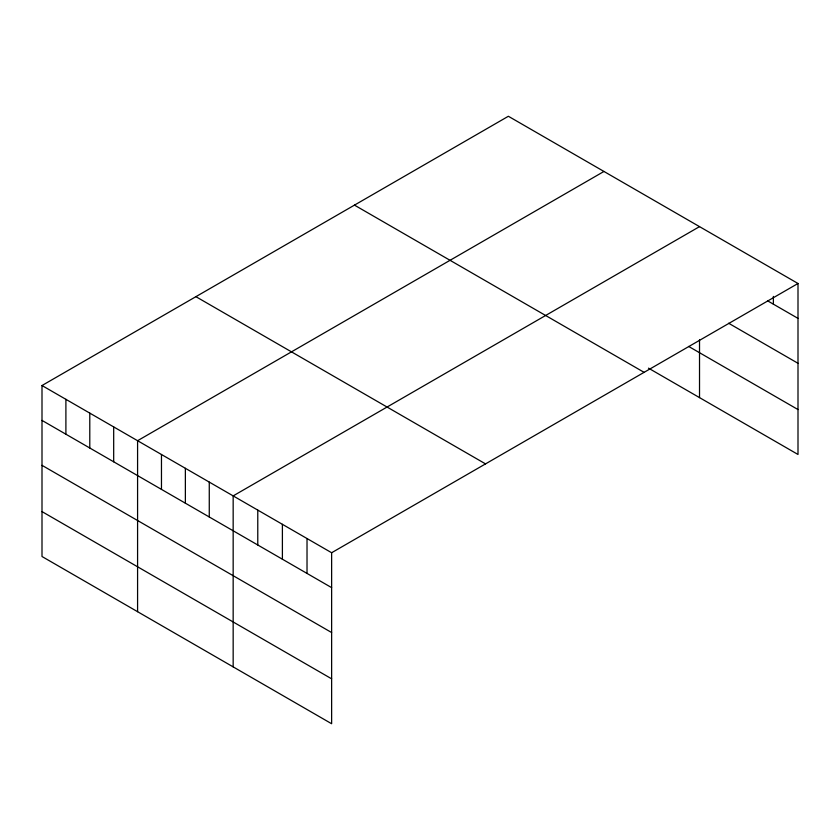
<?xml version="1.0" encoding="UTF-8"?>
<svg xmlns="http://www.w3.org/2000/svg" width="840" height="840" viewBox="0 0 840 840"><rect width="100%" height="100%" fill="white"/><g stroke="black" fill="none" stroke-linecap="round" stroke-linejoin="round"><path stroke-width="1.26" d="M42 385.529L331.632 552.741L331.632 723.734L42 556.51L42 385.529L508.368 116.267L798 283.49L798 454.471L648.48 368.151M603.95 171.454L137.582 440.706L137.582 611.688M699.521 226.632L233.163 495.894L233.163 666.876M331.632 552.741L798 283.49M767.781 300.93L798 318.381M728.616 323.232L798 363.29M688.663 346.437L798 409.563M354.469 205.128L644.101 372.341M195.899 296.667L485.531 463.89M42 420.409L331.632 587.633M42 465.329L331.632 632.541M42 511.602L331.632 678.815M773.377 296.415L773.377 304.164M699.521 339.854L699.521 397.625M307.02 538.534L307.02 573.416M282.397 524.317L282.397 559.199M257.775 510.101L257.775 544.992M209.265 482.097L209.265 516.978M185.367 468.3L185.367 503.181M161.469 454.503L161.469 489.394M113.683 426.909L113.683 461.8M89.786 413.112L89.786 448.004M65.898 399.326L65.898 434.207"/></g></svg>
